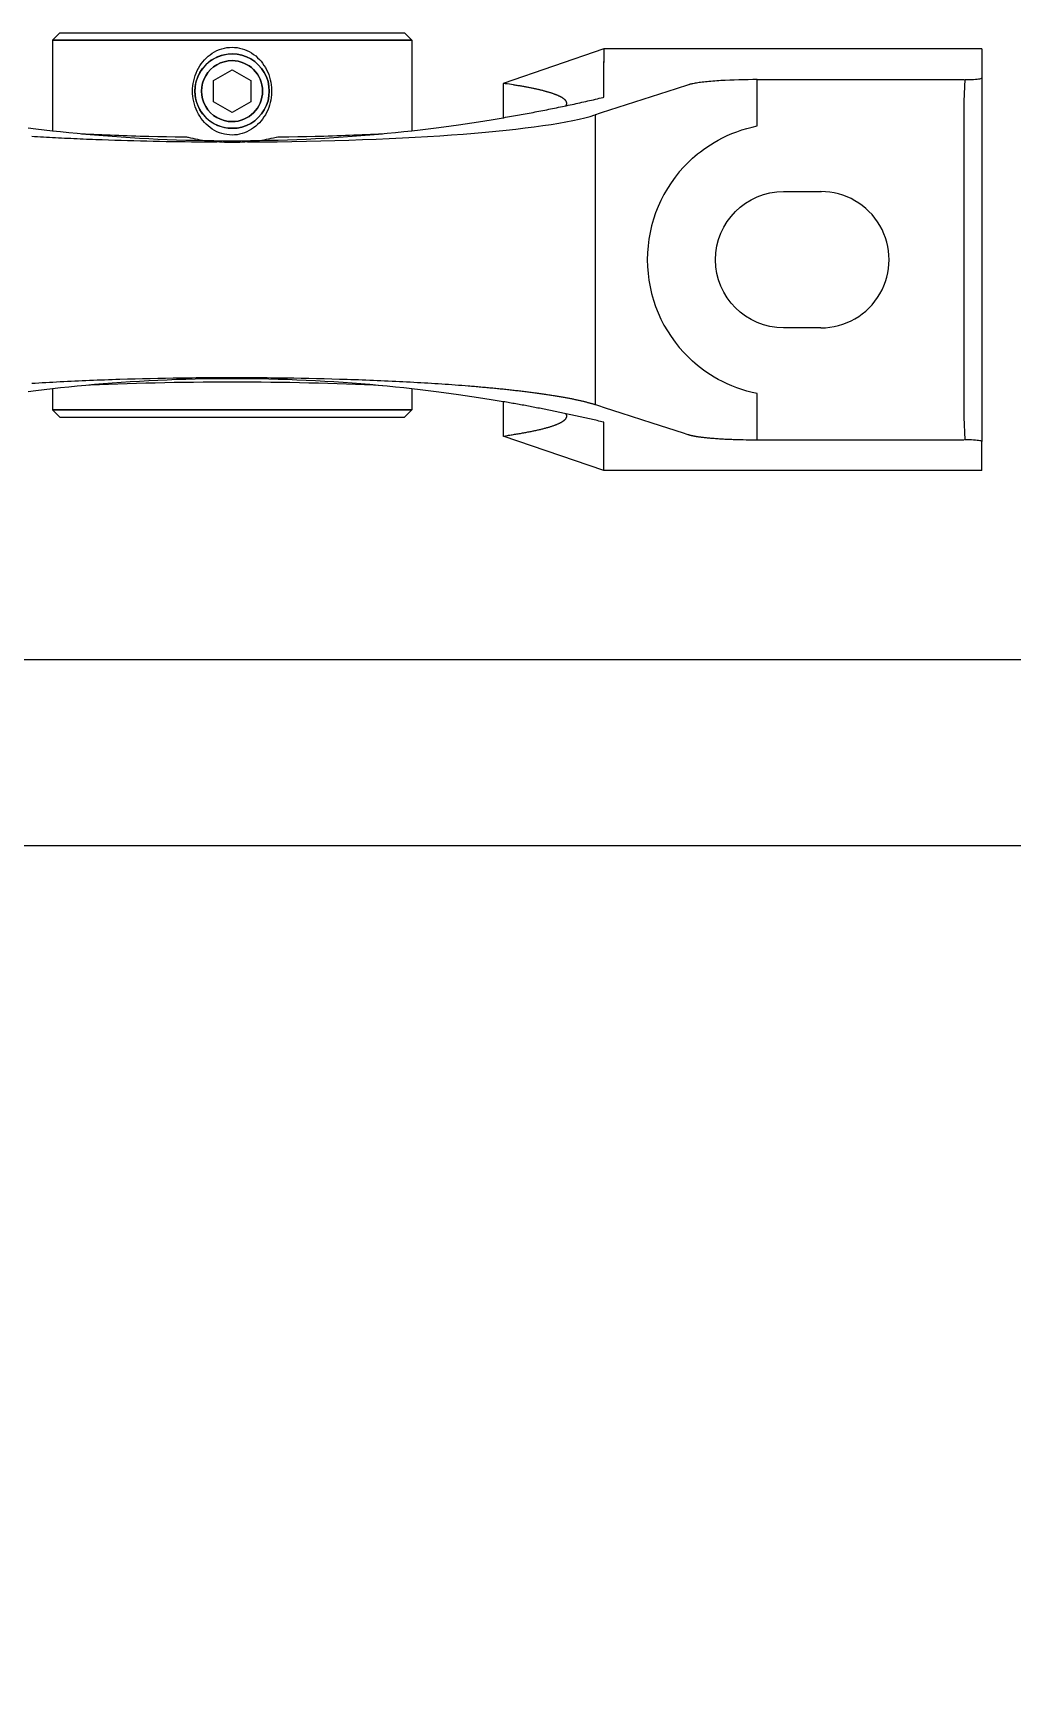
# Model space of a CAD drawing. Header units: millimetres. Extents: x 1269 to 5832, y 527 to 3540.
# Drawn here: x 1952.2 to 2031.2, y 1381.8 to 1514.5 of the extents above; entities that cross this region are included whole.
import ezdxf

# ---------------------------------------------------------------- set-up
doc = ezdxf.new("R2010")
doc.units = ezdxf.units.MM
doc.layers.add('HIDDEN', color=7, linetype='Continuous')
doc.layers.add('THICK', color=7, linetype='Continuous')

msp = doc.modelspace()

# ---------------------------------------------------------------- linework, layer by layer
for p, q in [((1998.229, 1513.215), (1990.099, 1510.425)), ((2028.729, 1513.215), (1998.229, 1513.215)), ((1998.229, 1513.215), (1998.229, 1512.107)), ((2028.729, 1513.215), (2028.729, 1510.874)), ((1998.229, 1479.183), (1990.099, 1481.973)), ((2028.729, 1479.183), (2028.729, 1481.524)), ((1998.229, 1479.183), (1998.229, 1480.291)), ((2028.729, 1479.183), (1998.229, 1479.183)), ((1821.475, 1463.935), (3010.475, 1463.935))]:
    msp.add_line(p, q)
msp.add_lwpolyline([(1891.475, 1448.935), (2995.475, 1448.935), (2995.475, 637.935), (1891.475, 637.935)], close=True)
at = {"layer": 'HIDDEN'}
for p, q in [((1998.229, 1512.198), (1998.229, 1512.199)), ((1998.229, 1512.199), (1998.23, 1512.199)), ((1998.229, 1512.191), (1998.229, 1512.198)), ((1998.229, 1512.177), (1998.229, 1512.191)), ((1998.229, 1512.148), (1998.229, 1512.177)), ((1998.229, 1512.034), (1998.229, 1512.148)), ((1998.229, 1511.576), (1998.229, 1512.034)), ((1998.229, 1510.661), (1998.229, 1511.576)), ((1990.101, 1510.425), (1990.099, 1510.425)), ((1990.099, 1510.425), (1990.099, 1510.425)), ((1990.099, 1510.425), (1990.099, 1510.421)), ((1990.099, 1510.421), (1990.099, 1510.414)), ((1990.099, 1510.414), (1990.099, 1510.401)), ((1990.099, 1510.401), (1990.099, 1510.346)), ((1990.099, 1510.346), (1990.099, 1510.126)), ((1990.099, 1510.126), (1990.099, 1509.688)), ((1990.099, 1509.688), (1990.099, 1507.932)), ((1990.103, 1510.426), (1990.101, 1510.425)), ((1990.108, 1510.427), (1990.103, 1510.426)), ((1998.229, 1509.746), (1998.229, 1510.661)), ((1998.229, 1509.517), (1998.229, 1509.746)), ((1993.301, 1508.24), (1993.459, 1508.271)), ((1993.459, 1508.271), (1993.616, 1508.302)), ((1993.616, 1508.302), (1993.774, 1508.333)), ((1993.774, 1508.333), (1993.931, 1508.365)), ((1993.931, 1508.365), (1994.089, 1508.397)), ((1994.089, 1508.397), (1994.246, 1508.429)), ((1994.246, 1508.429), (1994.404, 1508.461)), ((1994.404, 1508.461), (1994.561, 1508.494)), ((1994.561, 1508.494), (1994.719, 1508.526)), ((1994.719, 1508.526), (1994.876, 1508.559)), ((1994.876, 1508.559), (1995.033, 1508.592)), ((1995.033, 1508.592), (1995.191, 1508.626)), ((1995.191, 1508.626), (1995.348, 1508.659)), ((1995.348, 1508.659), (1995.505, 1508.693)), ((1995.505, 1508.693), (1995.662, 1508.726)), ((1995.662, 1508.726), (1995.819, 1508.76)), ((1995.819, 1508.76), (1995.976, 1508.795)), ((1995.976, 1508.795), (1996.133, 1508.829)), ((1996.133, 1508.829), (1996.29, 1508.864)), ((1996.29, 1508.864), (1996.447, 1508.898)), ((1996.447, 1508.898), (1996.604, 1508.933)), ((1996.604, 1508.933), (1996.761, 1508.969)), ((1996.761, 1508.969), (1996.918, 1509.004)), ((1996.918, 1509.004), (1997.074, 1509.04)), ((1997.074, 1509.04), (1997.231, 1509.075)), ((1997.231, 1509.075), (1997.388, 1509.111)), ((1997.388, 1509.111), (1997.544, 1509.147)), ((1997.544, 1509.147), (1997.701, 1509.184)), ((1997.701, 1509.184), (1997.857, 1509.22)), ((1997.857, 1509.22), (1998.014, 1509.257)), ((1998.014, 1509.257), (1998.17, 1509.294)), ((1998.17, 1509.294), (1998.209, 1509.303)), ((1998.209, 1509.303), (1998.229, 1509.308)), ((1998.229, 1509.403), (1998.229, 1509.517)), ((1998.229, 1509.346), (1998.229, 1509.403)), ((1998.229, 1509.317), (1998.229, 1509.346)), ((1998.229, 1509.31), (1998.229, 1509.317)), ((1998.229, 1509.308), (1998.229, 1509.31)), ((1998.229, 1509.308), (1998.229, 1509.308)), ((1998.229, 1509.308), (1998.229, 1509.308)), ((1998.229, 1509.308), (1998.229, 1509.308)), ((1998.229, 1509.308), (1998.229, 1509.308)), ((1998.229, 1509.308), (1998.229, 1509.308)), ((1998.229, 1509.308), (1998.229, 1509.308)), ((1990.099, 1507.932), (1990.099, 1507.713)), ((1990.099, 1507.713), (1990.099, 1507.658)), ((1990.099, 1507.658), (1990.099, 1507.654)), ((1990.099, 1507.654), (1990.099, 1507.653)), ((1990.099, 1507.653), (1990.099, 1507.652)), ((1990.099, 1507.652), (1990.099, 1507.652)), ((1990.099, 1507.652), (1990.099, 1507.652)), ((1990.099, 1507.652), (1990.099, 1507.652)), ((1990.099, 1507.652), (1990.099, 1507.652)), ((1990.099, 1507.652), (1990.099, 1507.652)), ((1990.099, 1507.652), (1990.1, 1507.652)), ((1990.1, 1507.652), (1990.14, 1507.659)), ((1990.14, 1507.659), (1990.298, 1507.686)), ((1990.298, 1507.686), (1990.456, 1507.713)), ((1990.456, 1507.713), (1990.615, 1507.741)), ((1990.615, 1507.741), (1990.773, 1507.769)), ((1990.773, 1507.769), (1990.931, 1507.797)), ((1990.931, 1507.797), (1991.089, 1507.825)), ((1991.089, 1507.825), (1991.248, 1507.853)), ((1991.248, 1507.853), (1991.406, 1507.882)), ((1991.406, 1507.882), (1991.564, 1507.91)), ((1991.564, 1507.91), (1991.722, 1507.939)), ((1991.722, 1507.939), (1991.88, 1507.968)), ((1991.88, 1507.968), (1992.038, 1507.998)), ((1992.038, 1507.998), (1992.196, 1508.027)), ((1992.196, 1508.027), (1992.354, 1508.057)), ((1992.354, 1508.057), (1992.512, 1508.087)), ((1992.512, 1508.087), (1992.67, 1508.117)), ((1992.67, 1508.117), (1992.828, 1508.147)), ((1992.828, 1508.147), (1992.985, 1508.178)), ((1992.985, 1508.178), (1993.143, 1508.209)), ((1993.143, 1508.209), (1993.301, 1508.24)), ((1990.1, 1484.746), (1990.099, 1484.746)), ((1990.099, 1484.746), (1990.099, 1484.746)), ((1990.099, 1484.746), (1990.099, 1484.746)), ((1990.099, 1484.746), (1990.099, 1484.746)), ((1990.099, 1484.746), (1990.099, 1484.745)), ((1990.099, 1484.745), (1990.099, 1484.744)), ((1990.099, 1484.744), (1990.099, 1484.741)), ((1990.099, 1484.741), (1990.099, 1484.735)), ((1990.099, 1484.735), (1990.099, 1484.724)), ((1990.099, 1484.724), (1990.099, 1484.702)), ((1990.099, 1484.702), (1990.099, 1484.614)), ((1990.099, 1484.614), (1990.099, 1484.438)), ((1990.099, 1484.438), (1990.099, 1484.086)), ((1990.102, 1484.746), (1990.1, 1484.746)), ((1990.1, 1484.746), (1990.1, 1484.746)), ((1990.11, 1484.744), (1990.102, 1484.746)), ((1990.237, 1484.723), (1990.11, 1484.744)), ((1990.364, 1484.701), (1990.237, 1484.723)), ((1990.491, 1484.679), (1990.364, 1484.701)), ((1990.619, 1484.657), (1990.491, 1484.679)), ((1990.746, 1484.634), (1990.619, 1484.657)), ((1990.873, 1484.612), (1990.746, 1484.634)), ((1991, 1484.589), (1990.873, 1484.612)), ((1991.127, 1484.567), (1991, 1484.589)), ((1991.253, 1484.544), (1991.127, 1484.567)), ((1991.38, 1484.521), (1991.253, 1484.544)), ((1991.507, 1484.498), (1991.38, 1484.521)), ((1991.634, 1484.475), (1991.507, 1484.498)), ((1991.761, 1484.452), (1991.634, 1484.475)), ((1991.888, 1484.428), (1991.761, 1484.452)), ((1992.015, 1484.405), (1991.888, 1484.428)), ((1992.141, 1484.381), (1992.015, 1484.405)), ((1992.268, 1484.357), (1992.141, 1484.381)), ((1990.099, 1484.086), (1990.099, 1483.382)), ((1990.099, 1483.382), (1990.099, 1481.973)), ((1992.395, 1484.333), (1992.268, 1484.357)), ((1992.522, 1484.309), (1992.395, 1484.333)), ((1992.648, 1484.285), (1992.522, 1484.309)), ((1992.775, 1484.261), (1992.648, 1484.285)), ((1992.902, 1484.236), (1992.775, 1484.261)), ((1993.028, 1484.212), (1992.902, 1484.236)), ((1993.155, 1484.187), (1993.028, 1484.212)), ((1993.282, 1484.162), (1993.155, 1484.187)), ((1993.408, 1484.137), (1993.282, 1484.162)), ((1993.535, 1484.112), (1993.408, 1484.137)), ((1993.661, 1484.087), (1993.535, 1484.112)), ((1993.788, 1484.062), (1993.661, 1484.087)), ((1993.914, 1484.036), (1993.788, 1484.062)), ((1994.041, 1484.011), (1993.914, 1484.036)), ((1994.167, 1483.985), (1994.041, 1484.011)), ((1994.293, 1483.959), (1994.167, 1483.985)), ((1994.42, 1483.934), (1994.293, 1483.959)), ((1994.546, 1483.907), (1994.42, 1483.934)), ((1994.672, 1483.881), (1994.546, 1483.907)), ((1994.799, 1483.855), (1994.672, 1483.881)), ((1994.925, 1483.829), (1994.799, 1483.855)), ((1995.051, 1483.802), (1994.925, 1483.829)), ((1995.177, 1483.775), (1995.051, 1483.802)), ((1995.303, 1483.749), (1995.177, 1483.775)), ((1995.43, 1483.722), (1995.303, 1483.749)), ((1995.556, 1483.695), (1995.43, 1483.722)), ((1995.682, 1483.667), (1995.556, 1483.695)), ((1995.808, 1483.64), (1995.682, 1483.667)), ((1995.934, 1483.613), (1995.808, 1483.64)), ((1996.06, 1483.585), (1995.934, 1483.613)), ((1996.186, 1483.557), (1996.06, 1483.585)), ((1996.312, 1483.53), (1996.186, 1483.557)), ((1996.438, 1483.502), (1996.312, 1483.53)), ((1996.564, 1483.474), (1996.438, 1483.502)), ((1996.69, 1483.445), (1996.564, 1483.474)), ((1996.815, 1483.417), (1996.69, 1483.445)), ((1996.941, 1483.389), (1996.815, 1483.417)), ((1997.067, 1483.36), (1996.941, 1483.389)), ((1997.193, 1483.332), (1997.067, 1483.36)), ((1997.318, 1483.303), (1997.193, 1483.332)), ((1997.444, 1483.274), (1997.318, 1483.303)), ((1997.57, 1483.245), (1997.444, 1483.274)), ((1997.695, 1483.216), (1997.57, 1483.245)), ((1997.821, 1483.186), (1997.695, 1483.216)), ((1997.947, 1483.157), (1997.821, 1483.186)), ((1998.072, 1483.127), (1997.947, 1483.157)), ((1998.198, 1483.098), (1998.072, 1483.127)), ((1998.229, 1483.09), (1998.198, 1483.098)), ((1998.229, 1483.089), (1998.229, 1483.09)), ((1998.229, 1483.09), (1998.229, 1483.09)), ((1998.229, 1483.09), (1998.229, 1483.09)), ((1998.229, 1483.09), (1998.229, 1483.09)), ((1998.229, 1483.09), (1998.229, 1483.09)), ((1998.229, 1483.09), (1998.229, 1483.09)), ((1998.229, 1483.09), (1998.229, 1483.09)), ((1998.229, 1483.088), (1998.229, 1483.089)), ((1998.229, 1483.085), (1998.229, 1483.088)), ((1998.229, 1483.079), (1998.229, 1483.085)), ((1998.229, 1483.068), (1998.229, 1483.079)), ((1998.229, 1483.045), (1998.229, 1483.068)), ((1998.229, 1482.861), (1998.229, 1483.045)), ((1998.229, 1482.494), (1998.229, 1482.861)), ((1998.229, 1481.76), (1998.229, 1482.494)), ((1998.229, 1480.291), (1998.229, 1481.76))]:
    msp.add_line(p, q, dxfattribs=at)
for points in [[(1962.229, 1513.899), (1968.229, 1513.899), (1982.729, 1513.899), (1968.229, 1513.899), (1953.729, 1513.899), (1968.229, 1513.899)], [(1974.229, 1513.899), (1968.229, 1513.899)], [(1968.229, 1484.099), (1962.229, 1484.099), (1968.229, 1484.099), (1982.729, 1484.099), (1968.229, 1484.099), (1953.729, 1484.099), (1968.229, 1484.099), (1974.229, 1484.099)]]:
    msp.add_lwpolyline(points, close=True, dxfattribs=at)
msp.add_lwpolyline([(1968.229, 1507.34, -1.0000002), (1968.229, 1512.258, 1.0000002)], format="xyb", close=True, dxfattribs=at)
for points in [[(1966.729, 1510.665), (1966.729, 1510.665)], [(1969.729, 1510.665), (1969.729, 1510.665)], [(1966.729, 1508.933), (1966.729, 1508.933)], [(1969.729, 1508.933), (1969.729, 1508.933)], [(1951.771, 1506.845), (1952.407, 1506.765), (1953.06, 1506.687), (1953.729, 1506.61), (1954.383, 1506.539), (1955.05, 1506.469), (1955.73, 1506.401), (1956.421, 1506.336), (1957.122, 1506.274), (1957.833, 1506.215), (1958.553, 1506.16), (1959.28, 1506.107), (1960.015, 1506.059), (1960.755, 1506.014), (1961.5, 1505.973), (1962.249, 1505.937), (1963, 1505.904), (1963.752, 1505.876), (1964.505, 1505.852), (1965.257, 1505.833), (1966.006, 1505.818), (1966.752, 1505.807), (1967.494, 1505.801), (1968.229, 1505.799), (1968.965, 1505.801), (1969.707, 1505.807), (1970.453, 1505.818), (1971.202, 1505.833), (1971.954, 1505.852), (1972.707, 1505.876), (1973.459, 1505.904), (1974.21, 1505.937), (1974.959, 1505.973), (1975.704, 1506.014), (1976.444, 1506.059), (1977.179, 1506.107), (1977.906, 1506.16), (1978.626, 1506.215), (1979.337, 1506.274), (1980.038, 1506.336), (1980.729, 1506.401), (1981.409, 1506.469), (1982.076, 1506.539), (1982.729, 1506.61), (1983.399, 1506.687), (1984.052, 1506.765), (1984.688, 1506.845), (1985.305, 1506.925), (1985.905, 1507.006), (1986.485, 1507.087), (1987.044, 1507.168), (1987.585, 1507.248), (1988.114, 1507.329), (1988.631, 1507.41), (1989.135, 1507.491), (1989.625, 1507.572), (1990.099, 1507.652)], [(1968.229, 1508.067), (1968.229, 1508.067)], [(2015.729, 1490.699), (2012.729, 1490.699), (2012.729, 1490.699)], [(1990.099, 1484.746), (1989.625, 1484.826), (1989.135, 1484.907), (1988.631, 1484.988), (1988.114, 1485.069), (1987.585, 1485.15), (1987.044, 1485.23), (1986.485, 1485.311), (1985.905, 1485.392), (1985.305, 1485.473), (1984.688, 1485.553), (1984.052, 1485.633), (1983.399, 1485.711), (1982.729, 1485.788), (1982.076, 1485.86), (1981.409, 1485.929), (1980.729, 1485.997), (1980.038, 1486.062), (1979.337, 1486.124), (1978.626, 1486.183), (1977.906, 1486.238), (1977.179, 1486.291), (1976.444, 1486.339), (1975.704, 1486.384), (1974.959, 1486.425), (1974.21, 1486.461), (1973.459, 1486.494), (1972.707, 1486.522), (1971.954, 1486.546), (1971.202, 1486.565), (1970.453, 1486.58), (1969.707, 1486.591), (1968.965, 1486.597), (1968.229, 1486.599), (1967.494, 1486.597), (1966.752, 1486.591), (1966.006, 1486.58), (1965.257, 1486.565), (1964.505, 1486.546), (1963.752, 1486.522), (1963, 1486.494), (1962.249, 1486.461), (1961.5, 1486.425), (1960.755, 1486.384), (1960.015, 1486.339), (1959.28, 1486.291), (1958.553, 1486.238), (1957.833, 1486.183), (1957.122, 1486.124), (1956.421, 1486.062), (1955.73, 1485.997), (1955.05, 1485.929), (1954.383, 1485.86), (1953.729, 1485.788), (1953.06, 1485.711), (1952.407, 1485.633), (1951.771, 1485.553)]]:
    msp.add_lwpolyline(points, dxfattribs=at)
msp.add_lwpolyline([(2012.729, 1490.699, -0.9999998), (2012.729, 1501.699), (2012.729, 1501.699), (2015.775, 1501.699)], format="xyb", dxfattribs=at)
at = {"layer": 'THICK'}
for p, q in [((1994.661, 1483.021), (1994.697, 1483.039)), ((1994.697, 1483.039), (1994.732, 1483.057)), ((1994.732, 1483.057), (1994.766, 1483.075)), ((1994.766, 1483.075), (1994.798, 1483.093)), ((1994.798, 1483.093), (1994.83, 1483.111)), ((1994.83, 1483.111), (1994.86, 1483.129)), ((1994.86, 1483.129), (1994.889, 1483.147)), ((1994.889, 1483.147), (1994.917, 1483.165)), ((1994.917, 1483.165), (1994.943, 1483.183)), ((1994.943, 1483.183), (1994.969, 1483.201)), ((1994.969, 1483.201), (1994.993, 1483.219)), ((1994.993, 1483.219), (1995.016, 1483.237)), ((1995.016, 1483.237), (1995.038, 1483.255)), ((1995.038, 1483.255), (1995.059, 1483.273)), ((1995.059, 1483.273), (1995.078, 1483.291)), ((1995.078, 1483.291), (1995.097, 1483.309)), ((1995.097, 1483.309), (1995.114, 1483.327)), ((1995.114, 1483.327), (1995.13, 1483.345)), ((1995.13, 1483.345), (1995.144, 1483.363)), ((1995.144, 1483.363), (1995.158, 1483.381)), ((1995.158, 1483.381), (1995.17, 1483.399)), ((1995.171, 1483.761), (1995.159, 1483.779)), ((1995.17, 1483.399), (1995.181, 1483.418)), ((1995.182, 1483.743), (1995.171, 1483.761)), ((1995.181, 1483.418), (1995.191, 1483.436)), ((1995.192, 1483.725), (1995.182, 1483.743)), ((1995.191, 1483.436), (1995.2, 1483.454)), ((1995.201, 1483.707), (1995.192, 1483.725)), ((1995.2, 1483.454), (1995.208, 1483.472)), ((1995.209, 1483.688), (1995.201, 1483.707)), ((1995.208, 1483.472), (1995.214, 1483.49)), ((1995.215, 1483.67), (1995.209, 1483.688)), ((1995.214, 1483.49), (1995.22, 1483.508)), ((1995.22, 1483.652), (1995.215, 1483.67)), ((1995.224, 1483.634), (1995.22, 1483.652)), ((1995.22, 1483.508), (1995.224, 1483.525)), ((1995.227, 1483.616), (1995.224, 1483.634)), ((1995.224, 1483.525), (1995.227, 1483.543)), ((1995.229, 1483.597), (1995.227, 1483.616)), ((1995.227, 1483.543), (1995.229, 1483.561)), ((1995.229, 1483.579), (1995.229, 1483.597)), ((1995.229, 1483.561), (1995.229, 1483.579)), ((1990.099, 1481.972), (1990.438, 1482.022)), ((1990.438, 1482.022), (1990.538, 1482.036)), ((1990.538, 1482.036), (1990.638, 1482.051)), ((1990.638, 1482.051), (1990.736, 1482.066)), ((1990.736, 1482.066), (1990.834, 1482.081)), ((1990.834, 1482.081), (1990.93, 1482.096)), ((1990.93, 1482.096), (1991.026, 1482.112)), ((1991.026, 1482.112), (1991.121, 1482.127)), ((1991.121, 1482.127), (1991.215, 1482.142)), ((1991.215, 1482.142), (1991.308, 1482.158)), ((1991.308, 1482.158), (1991.4, 1482.173)), ((1991.4, 1482.173), (1991.491, 1482.189)), ((1991.491, 1482.189), (1991.581, 1482.204)), ((1991.581, 1482.204), (1991.67, 1482.22)), ((1991.67, 1482.22), (1991.758, 1482.236)), ((1991.758, 1482.236), (1991.846, 1482.252)), ((1991.846, 1482.252), (1991.932, 1482.268)), ((1991.932, 1482.268), (1992.017, 1482.284)), ((1992.017, 1482.284), (1992.101, 1482.3)), ((1992.101, 1482.3), (1992.185, 1482.316)), ((1992.185, 1482.316), (1992.267, 1482.332)), ((1992.267, 1482.332), (1992.348, 1482.348)), ((1992.348, 1482.348), (1992.428, 1482.365)), ((1992.428, 1482.365), (1992.508, 1482.381)), ((1992.508, 1482.381), (1992.586, 1482.398)), ((1992.586, 1482.398), (1992.663, 1482.414)), ((1992.663, 1482.414), (1992.739, 1482.431)), ((1992.739, 1482.431), (1992.814, 1482.447)), ((1992.814, 1482.447), (1992.888, 1482.464)), ((1992.888, 1482.464), (1992.961, 1482.481)), ((1992.961, 1482.481), (1993.032, 1482.498)), ((1993.032, 1482.498), (1993.103, 1482.514)), ((1993.103, 1482.514), (1993.173, 1482.531)), ((1993.173, 1482.531), (1993.241, 1482.548)), ((1993.241, 1482.548), (1993.309, 1482.565)), ((1993.309, 1482.565), (1993.375, 1482.582)), ((1993.375, 1482.582), (1993.44, 1482.599)), ((1993.44, 1482.599), (1993.504, 1482.617)), ((1993.504, 1482.617), (1993.567, 1482.634)), ((1993.567, 1482.634), (1993.629, 1482.651)), ((1993.629, 1482.651), (1993.69, 1482.668)), ((1993.69, 1482.668), (1993.749, 1482.686)), ((1993.749, 1482.686), (1993.808, 1482.703)), ((1993.808, 1482.703), (1993.865, 1482.72)), ((1993.865, 1482.72), (1993.921, 1482.738)), ((1993.921, 1482.738), (1993.976, 1482.755)), ((1993.976, 1482.755), (1994.03, 1482.773)), ((1994.03, 1482.773), (1994.083, 1482.79)), ((1994.083, 1482.79), (1994.134, 1482.808)), ((1994.134, 1482.808), (1994.184, 1482.826)), ((1994.184, 1482.826), (1994.234, 1482.843)), ((1994.234, 1482.843), (1994.282, 1482.861)), ((1994.282, 1482.861), (1994.328, 1482.879)), ((1994.328, 1482.879), (1994.374, 1482.896)), ((1994.374, 1482.896), (1994.419, 1482.914)), ((1994.419, 1482.914), (1994.462, 1482.932)), ((1994.462, 1482.932), (1994.504, 1482.95)), ((1994.504, 1482.95), (1994.545, 1482.968)), ((1994.545, 1482.968), (1994.585, 1482.985)), ((1994.585, 1482.985), (1994.623, 1483.003)), ((1994.623, 1483.003), (1994.661, 1483.021))]:
    msp.add_line(p, q, dxfattribs=at)
for points in [[(1954.329, 1514.499), (1953.729, 1513.899)], [(1953.729, 1513.899), (1953.729, 1506.61)], [(1954.329, 1514.499), (1968.229, 1514.499), (1982.129, 1514.499)], [(1982.129, 1514.499), (1982.729, 1513.899), (1982.729, 1506.61)], [(1995.159, 1508.619), (1995.169, 1508.634), (1995.179, 1508.649), (1995.187, 1508.664), (1995.195, 1508.679), (1995.202, 1508.694), (1995.208, 1508.709), (1995.214, 1508.723), (1995.218, 1508.738), (1995.222, 1508.753), (1995.225, 1508.768), (1995.227, 1508.783), (1995.229, 1508.798), (1995.229, 1508.813), (1995.229, 1508.828), (1995.228, 1508.843), (1995.226, 1508.858), (1995.224, 1508.872), (1995.221, 1508.887), (1995.216, 1508.902), (1995.212, 1508.917), (1995.206, 1508.932), (1995.199, 1508.946), (1995.192, 1508.961), (1995.184, 1508.976), (1995.175, 1508.991), (1995.165, 1509.006), (1995.155, 1509.021), (1995.144, 1509.035), (1995.132, 1509.05), (1995.119, 1509.065), (1995.105, 1509.08), (1995.091, 1509.095), (1995.075, 1509.11), (1995.059, 1509.124), (1995.042, 1509.139), (1995.025, 1509.154), (1995.006, 1509.169), (1994.987, 1509.184), (1994.967, 1509.199), (1994.946, 1509.214), (1994.924, 1509.228), (1994.901, 1509.243), (1994.878, 1509.258), (1994.854, 1509.273), (1994.829, 1509.288), (1994.803, 1509.302), (1994.776, 1509.317), (1994.749, 1509.332), (1994.721, 1509.347), (1994.692, 1509.361), (1994.662, 1509.376), (1994.631, 1509.391), (1994.6, 1509.406), (1994.568, 1509.42), (1994.535, 1509.435), (1994.501, 1509.45), (1994.466, 1509.464), (1994.431, 1509.479), (1994.394, 1509.494), (1994.357, 1509.508), (1994.32, 1509.523), (1994.281, 1509.537), (1994.241, 1509.552), (1994.201, 1509.567), (1994.16, 1509.581), (1994.118, 1509.596), (1994.076, 1509.61), (1994.032, 1509.624), (1993.988, 1509.639), (1993.943, 1509.653), (1993.898, 1509.668), (1993.851, 1509.682), (1993.804, 1509.696), (1993.756, 1509.711), (1993.707, 1509.725), (1993.657, 1509.739), (1993.607, 1509.753), (1993.556, 1509.767), (1993.504, 1509.782), (1993.451, 1509.796), (1993.398, 1509.81), (1993.344, 1509.824), (1993.289, 1509.838), (1993.233, 1509.852), (1993.177, 1509.866), (1993.12, 1509.88), (1993.062, 1509.894), (1993.003, 1509.907), (1992.944, 1509.921), (1992.884, 1509.935), (1992.823, 1509.949), (1992.762, 1509.962), (1992.699, 1509.976), (1992.636, 1509.99), (1992.573, 1510.003), (1992.508, 1510.017), (1992.443, 1510.03), (1992.377, 1510.044), (1992.311, 1510.057), (1992.244, 1510.07), (1992.176, 1510.084), (1992.107, 1510.097), (1992.038, 1510.11), (1991.968, 1510.123), (1991.898, 1510.137), (1991.827, 1510.15), (1991.755, 1510.163), (1991.682, 1510.176), (1991.609, 1510.189), (1991.535, 1510.202), (1991.461, 1510.214), (1991.385, 1510.227), (1991.31, 1510.24), (1991.233, 1510.253), (1991.156, 1510.265), (1991.078, 1510.278), (1991, 1510.291), (1990.921, 1510.303), (1990.762, 1510.328), (1990.6, 1510.353), (1990.435, 1510.377), (1990.268, 1510.401), (1990.099, 1510.425)], [(2010.6, 1506.991), (2010.6, 1508.983), (2010.6, 1509.978), (2010.6, 1510.476), (2010.6, 1510.725), (2010.511, 1510.726), (2010.42, 1510.726), (2010.237, 1510.725), (2009.867, 1510.722), (2009.494, 1510.716), (2009.12, 1510.707), (2008.748, 1510.696), (2008.38, 1510.682), (2008.02, 1510.665), (2007.67, 1510.646), (2007.5, 1510.635), (2007.333, 1510.624), (2007.169, 1510.612), (2007.01, 1510.6), (2006.855, 1510.587), (2006.705, 1510.574), (2006.56, 1510.56), (2006.42, 1510.546), (2006.285, 1510.531), (2006.155, 1510.516), (2006.031, 1510.5), (2005.913, 1510.484), (2005.801, 1510.468), (2005.695, 1510.452), (2005.595, 1510.435), (2005.501, 1510.418), (2005.414, 1510.401), (2005.332, 1510.384), (2005.257, 1510.367), (2005.187, 1510.349), (2005.124, 1510.332), (2005.095, 1510.323), (2005.081, 1510.318), (2005.074, 1510.316), (2005.07, 1510.315), (2005.069, 1510.315), (2005.063, 1510.313), (2004.056, 1509.988), (2002.041, 1509.339), (1998.01, 1508.041), (1997.758, 1507.96), (1997.632, 1507.919), (1997.569, 1507.899), (1997.538, 1507.889), (1997.522, 1507.884), (1997.514, 1507.881), (1997.51, 1507.88), (1997.509, 1507.878), (1997.509, 1507.872), (1997.509, 1506.315), (1997.509, 1503.202), (1997.509, 1496.974), (1997.509, 1484.519)], [(2010.6, 1510.726), (2027.279, 1510.726)], [(2005.068, 1504.092), (2005.209, 1504.226), (2005.376, 1504.38), (2005.568, 1504.548), (2005.782, 1504.728), (2006.016, 1504.913), (2006.266, 1505.1), (2006.529, 1505.285), (2006.814, 1505.473), (2007.122, 1505.663), (2007.452, 1505.85), (2007.802, 1506.034), (2008.17, 1506.209), (2008.553, 1506.375), (2008.949, 1506.529), (2009.355, 1506.669), (2009.768, 1506.793), (2010.184, 1506.9), (2010.6, 1506.991)], [(1952.062, 1506.166), (1952.298, 1506.152), (1952.536, 1506.137), (1952.775, 1506.123), (1953.014, 1506.109), (1953.255, 1506.095), (1953.497, 1506.081), (1953.74, 1506.068), (1953.984, 1506.055), (1954.229, 1506.042), (1954.475, 1506.029), (1954.722, 1506.017), (1954.97, 1506.005), (1955.218, 1505.993), (1955.467, 1505.981), (1955.718, 1505.97), (1955.968, 1505.958), (1956.22, 1505.947), (1956.472, 1505.937), (1956.725, 1505.926), (1956.978, 1505.916), (1957.232, 1505.906), (1957.487, 1505.896), (1957.742, 1505.887), (1958.253, 1505.868), (1958.766, 1505.851), (1959.281, 1505.834), (1959.797, 1505.819), (1960.313, 1505.804), (1960.83, 1505.791), (1961.348, 1505.778), (1961.865, 1505.767), (1962.383, 1505.756), (1962.9, 1505.746), (1963.416, 1505.738), (1963.932, 1505.73), (1964.447, 1505.723), (1964.96, 1505.717), (1965.472, 1505.712), (1965.982, 1505.707), (1966.49, 1505.704), (1966.744, 1505.703), (1966.996, 1505.702)], [(1956.088, 1506.368), (1956.412, 1506.351), (1956.739, 1506.336), (1957.068, 1506.32), (1957.399, 1506.305), (1957.732, 1506.291), (1958.068, 1506.276), (1958.405, 1506.263), (1958.745, 1506.25), (1959.086, 1506.237), (1959.429, 1506.225), (1959.774, 1506.213), (1960.12, 1506.201), (1960.468, 1506.191), (1960.818, 1506.18), (1961.168, 1506.17), (1961.52, 1506.161), (1962.227, 1506.143), (1962.937, 1506.128), (1963.65, 1506.115), (1964.365, 1506.103), (1964.544, 1506.1), (1964.634, 1506.099), (1964.645, 1506.099), (1964.651, 1506.098), (1964.663, 1506.095), (1964.686, 1506.089), (1964.876, 1506.042), (1965.066, 1505.998), (1965.256, 1505.957), (1965.447, 1505.918), (1965.639, 1505.882), (1965.831, 1505.849), (1966.024, 1505.818)], [(1969.462, 1505.702), (1969.256, 1505.686), (1969.049, 1505.672), (1968.843, 1505.662), (1968.638, 1505.655), (1968.433, 1505.65), (1968.229, 1505.649), (1968.026, 1505.65), (1967.821, 1505.655), (1967.616, 1505.662), (1967.41, 1505.672), (1967.203, 1505.686), (1966.997, 1505.702)], [(1970.435, 1505.818), (1970.628, 1505.849), (1970.82, 1505.882), (1971.011, 1505.918), (1971.203, 1505.957), (1971.393, 1505.998), (1971.583, 1506.042), (1971.773, 1506.089), (1971.796, 1506.095), (1971.808, 1506.098), (1971.814, 1506.099), (1971.825, 1506.099), (1971.915, 1506.1), (1972.094, 1506.103), (1972.809, 1506.115), (1973.522, 1506.128), (1974.232, 1506.143), (1974.939, 1506.161), (1975.291, 1506.17), (1975.641, 1506.18), (1975.991, 1506.191), (1976.338, 1506.201), (1976.685, 1506.213), (1977.03, 1506.225), (1977.373, 1506.237), (1977.714, 1506.25), (1978.054, 1506.263), (1978.391, 1506.276), (1978.727, 1506.291), (1979.06, 1506.305), (1979.391, 1506.32), (1979.72, 1506.336), (1980.047, 1506.351), (1980.371, 1506.368)], [(2010.6, 1485.407), (2010.184, 1485.498), (2009.768, 1485.605), (2009.355, 1485.729), (2008.949, 1485.869), (2008.553, 1486.023), (2008.17, 1486.189), (2007.802, 1486.364), (2007.452, 1486.548), (2007.122, 1486.735), (2006.814, 1486.925), (2006.529, 1487.113), (2006.266, 1487.298), (2006.016, 1487.485), (2005.782, 1487.67), (2005.568, 1487.85), (2005.376, 1488.018), (2005.209, 1488.172), (2005.068, 1488.306)], [(1952.068, 1486.232), (1952.349, 1486.249), (1952.632, 1486.267), (1952.916, 1486.283), (1953.202, 1486.3), (1953.489, 1486.316), (1953.778, 1486.332), (1954.068, 1486.347), (1954.36, 1486.363), (1954.653, 1486.378), (1954.947, 1486.392), (1955.242, 1486.406), (1955.539, 1486.42), (1955.837, 1486.434), (1956.135, 1486.447), (1956.435, 1486.46), (1956.736, 1486.472), (1957.037, 1486.484), (1957.34, 1486.496), (1957.643, 1486.508), (1957.947, 1486.519), (1958.251, 1486.53), (1958.557, 1486.54), (1958.862, 1486.55), (1959.169, 1486.56), (1959.782, 1486.579), (1960.398, 1486.596), (1961.014, 1486.612), (1961.63, 1486.626), (1962.247, 1486.639), (1962.864, 1486.651), (1963.479, 1486.661), (1964.094, 1486.671), (1964.707, 1486.678), (1965.013, 1486.682), (1965.319, 1486.685), (1965.624, 1486.688), (1965.928, 1486.69), (1966.232, 1486.692), (1966.535, 1486.694), (1966.837, 1486.696), (1967.138, 1486.697), (1967.439, 1486.698), (1967.739, 1486.699), (1968.038, 1486.699), (1968.336, 1486.699), (1968.635, 1486.699), (1968.934, 1486.698), (1969.235, 1486.697), (1969.536, 1486.696), (1969.838, 1486.695), (1970.141, 1486.693), (1970.444, 1486.691), (1970.749, 1486.689), (1971.053, 1486.686), (1971.359, 1486.683), (1971.664, 1486.679), (1971.971, 1486.676), (1972.585, 1486.667), (1973.2, 1486.658), (1973.816, 1486.647), (1974.432, 1486.635), (1975.049, 1486.621), (1975.666, 1486.606), (1976.281, 1486.59), (1976.896, 1486.572), (1977.509, 1486.553), (1977.815, 1486.543), (1978.121, 1486.533), (1978.425, 1486.522), (1978.729, 1486.511), (1979.033, 1486.5), (1979.335, 1486.488), (1979.637, 1486.476), (1979.938, 1486.463), (1980.238, 1486.451), (1980.537, 1486.437), (1980.835, 1486.424), (1981.132, 1486.41), (1981.428, 1486.396), (1981.723, 1486.382), (1982.016, 1486.367), (1982.308, 1486.352), (1982.598, 1486.336), (1982.888, 1486.321), (1983.175, 1486.305), (1983.462, 1486.288), (1983.746, 1486.271), (1984.029, 1486.254), (1984.311, 1486.237), (1984.59, 1486.219), (1984.868, 1486.201), (1985.144, 1486.183), (1985.418, 1486.164), (1985.691, 1486.146), (1985.961, 1486.126), (1986.229, 1486.107), (1986.495, 1486.087), (1986.759, 1486.067), (1987.021, 1486.047), (1987.281, 1486.026), (1987.41, 1486.016), (1987.538, 1486.005), (1987.666, 1485.995), (1987.793, 1485.984), (1987.92, 1485.973), (1988.046, 1485.962), (1988.172, 1485.952), (1988.297, 1485.941), (1988.421, 1485.93), (1988.545, 1485.919), (1988.668, 1485.908), (1988.79, 1485.896), (1988.912, 1485.885), (1989.033, 1485.874), (1989.154, 1485.863), (1989.274, 1485.851), (1989.393, 1485.84), (1989.512, 1485.828), (1989.63, 1485.817), (1989.747, 1485.805), (1989.864, 1485.793), (1989.98, 1485.782), (1990.095, 1485.77), (1990.21, 1485.758), (1990.324, 1485.746), (1990.437, 1485.734), (1990.55, 1485.722), (1990.662, 1485.71), (1990.773, 1485.698), (1990.884, 1485.685), (1990.993, 1485.673), (1991.103, 1485.661), (1991.211, 1485.648), (1991.319, 1485.636), (1991.426, 1485.623), (1991.532, 1485.611), (1991.638, 1485.598), (1991.743, 1485.586), (1991.847, 1485.573), (1991.95, 1485.56), (1992.053, 1485.548), (1992.155, 1485.535), (1992.256, 1485.522), (1992.357, 1485.509), (1992.456, 1485.496), (1992.555, 1485.483), (1992.654, 1485.47), (1992.751, 1485.457), (1992.848, 1485.444), (1992.944, 1485.431), (1993.039, 1485.418), (1993.133, 1485.404), (1993.227, 1485.391), (1993.32, 1485.378), (1993.412, 1485.364), (1993.504, 1485.351), (1993.594, 1485.338), (1993.684, 1485.324), (1993.773, 1485.311), (1993.862, 1485.297), (1993.949, 1485.284), (1994.036, 1485.27), (1994.122, 1485.256), (1994.207, 1485.243), (1994.292, 1485.229), (1994.375, 1485.215), (1994.458, 1485.201), (1994.54, 1485.188), (1994.621, 1485.174), (1994.702, 1485.16), (1994.782, 1485.146), (1994.861, 1485.132), (1994.939, 1485.118), (1995.016, 1485.104), (1995.093, 1485.09), (1995.168, 1485.076), (1995.243, 1485.062), (1995.317, 1485.048), (1995.391, 1485.034), (1995.463, 1485.02), (1995.535, 1485.006), (1995.606, 1484.992), (1995.676, 1484.978), (1995.746, 1484.964), (1995.814, 1484.95), (1995.882, 1484.935), (1995.949, 1484.921), (1996.016, 1484.907), (1996.081, 1484.893), (1996.146, 1484.878), (1996.21, 1484.864), (1996.273, 1484.85), (1996.335, 1484.836), (1996.396, 1484.821), (1996.457, 1484.807), (1996.517, 1484.793), (1996.576, 1484.778), (1996.635, 1484.764), (1996.692, 1484.75), (1996.749, 1484.735), (1996.805, 1484.721), (1996.86, 1484.706), (1996.915, 1484.692), (1996.968, 1484.678), (1997.021, 1484.663), (1997.073, 1484.649), (1997.125, 1484.634), (1997.175, 1484.62), (1997.225, 1484.606), (1997.274, 1484.591), (1997.322, 1484.577), (1997.37, 1484.562), (1997.416, 1484.548), (1997.462, 1484.533), (1997.508, 1484.519), (1997.547, 1484.506), (1997.704, 1484.456), (1998.332, 1484.253), (1999.588, 1483.849), (2002.099, 1483.04), (2004.611, 1482.231), (2004.925, 1482.13), (2005.004, 1482.104), (2005.043, 1482.092), (2005.063, 1482.085), (2005.067, 1482.084), (2005.068, 1482.084), (2005.068, 1482.083), (2005.069, 1482.083), (2005.071, 1482.083), (2005.088, 1482.077), (2005.106, 1482.072), (2005.125, 1482.066), (2005.144, 1482.061), (2005.164, 1482.055), (2005.184, 1482.05), (2005.205, 1482.045), (2005.226, 1482.039), (2005.248, 1482.034), (2005.271, 1482.028), (2005.294, 1482.023), (2005.318, 1482.017), (2005.342, 1482.012), (2005.367, 1482.007), (2005.392, 1482.001), (2005.419, 1481.996), (2005.445, 1481.991), (2005.473, 1481.985), (2005.501, 1481.98), (2005.529, 1481.975), (2005.559, 1481.969), (2005.588, 1481.964), (2005.619, 1481.959), (2005.65, 1481.954), (2005.681, 1481.949), (2005.713, 1481.943), (2005.746, 1481.938), (2005.779, 1481.933), (2005.813, 1481.928), (2005.848, 1481.923), (2005.883, 1481.918), (2005.919, 1481.913), (2005.955, 1481.908), (2005.992, 1481.903), (2006.029, 1481.898), (2006.067, 1481.893), (2006.144, 1481.884), (2006.224, 1481.874), (2006.306, 1481.865), (2006.39, 1481.856), (2006.476, 1481.847), (2006.564, 1481.838), (2006.654, 1481.829), (2006.746, 1481.82), (2006.84, 1481.812), (2006.936, 1481.804), (2007.033, 1481.796), (2007.132, 1481.789), (2007.233, 1481.781), (2007.335, 1481.774), (2007.439, 1481.767), (2007.544, 1481.76), (2007.65, 1481.754), (2007.758, 1481.747), (2007.867, 1481.741), (2007.977, 1481.735), (2008.088, 1481.73), (2008.199, 1481.724), (2008.312, 1481.719), (2008.426, 1481.715), (2008.54, 1481.71), (2008.654, 1481.706), (2008.77, 1481.702), (2009.001, 1481.694), (2009.234, 1481.688), (2009.467, 1481.683), (2009.7, 1481.679), (2009.932, 1481.676), (2010.162, 1481.673), (2010.277, 1481.673), (2010.391, 1481.672), (2010.504, 1481.672), (2010.561, 1481.672), (2010.589, 1481.672), (2010.596, 1481.672), (2010.6, 1481.672), (2010.61, 1481.672), (2010.653, 1481.672), (2016.195, 1481.672), (2027.279, 1481.672)], [(1953.729, 1485.788), (1953.729, 1484.099)], [(1982.729, 1485.788), (1982.729, 1484.099), (1982.129, 1483.499)], [(2010.6, 1481.672), (2010.6, 1485.407)], [(1953.729, 1484.099), (1954.329, 1483.499), (1968.229, 1483.499), (1982.129, 1483.499)]]:
    msp.add_lwpolyline(points, dxfattribs=at)
for points in [[(1968.025, 1506.265), (1967.818, 1506.288), (1967.612, 1506.325), (1967.407, 1506.379), (1967.206, 1506.447), (1967.009, 1506.529), (1966.819, 1506.626), (1966.635, 1506.736), (1966.461, 1506.857), (1966.295, 1506.989), (1966.14, 1507.13), (1965.996, 1507.278), (1965.863, 1507.432), (1965.738, 1507.596), (1965.621, 1507.77), (1965.513, 1507.953), (1965.415, 1508.144), (1965.327, 1508.342), (1965.251, 1508.545), (1965.186, 1508.752), (1965.134, 1508.962), (1965.093, 1509.173), (1965.065, 1509.384), (1965.048, 1509.593), (1965.043, 1509.799), (1965.048, 1510.005), (1965.065, 1510.214), (1965.093, 1510.425), (1965.134, 1510.636), (1965.186, 1510.846), (1965.251, 1511.053), (1965.327, 1511.256), (1965.415, 1511.454), (1965.513, 1511.645), (1965.621, 1511.828), (1965.738, 1512.002), (1965.863, 1512.166), (1965.996, 1512.32), (1966.14, 1512.468), (1966.295, 1512.609), (1966.461, 1512.741), (1966.635, 1512.862), (1966.819, 1512.972), (1967.009, 1513.069), (1967.206, 1513.151), (1967.407, 1513.219), (1967.612, 1513.273), (1967.818, 1513.31), (1968.025, 1513.333), (1968.229, 1513.34), (1968.43, 1513.333), (1968.633, 1513.312), (1968.835, 1513.275), (1969.036, 1513.224), (1969.234, 1513.159), (1969.427, 1513.079), (1969.614, 1512.986), (1969.795, 1512.88), (1969.968, 1512.763), (1970.132, 1512.636), (1970.286, 1512.499), (1970.43, 1512.355), (1970.563, 1512.206), (1970.687, 1512.048), (1970.804, 1511.88), (1970.913, 1511.703), (1971.013, 1511.518), (1971.102, 1511.327), (1971.181, 1511.13), (1971.249, 1510.928), (1971.305, 1510.723), (1971.35, 1510.516), (1971.383, 1510.309), (1971.404, 1510.103), (1971.415, 1509.899), (1971.415, 1509.699), (1971.404, 1509.495), (1971.383, 1509.289), (1971.35, 1509.082), (1971.305, 1508.875), (1971.249, 1508.67), (1971.181, 1508.468), (1971.102, 1508.271), (1971.013, 1508.08), (1970.913, 1507.895), (1970.804, 1507.718), (1970.687, 1507.55), (1970.563, 1507.392), (1970.43, 1507.243), (1970.286, 1507.099), (1970.132, 1506.962), (1969.968, 1506.835), (1969.795, 1506.718), (1969.614, 1506.612), (1969.427, 1506.519), (1969.234, 1506.439), (1969.036, 1506.374), (1968.835, 1506.323), (1968.633, 1506.287), (1968.43, 1506.265), (1968.229, 1506.258)], [(1969.729, 1510.665), (1969.729, 1508.933), (1968.229, 1508.067), (1966.729, 1508.933), (1966.729, 1510.665), (1968.229, 1511.531), (1968.229, 1511.531)], [(2028.729, 1510.874), (2028.729, 1507.193), (2028.729, 1503.513), (2028.729, 1499.832), (2028.729, 1496.152), (2028.729, 1492.471), (2028.729, 1488.79), (2028.729, 1485.11), (2028.729, 1481.525), (2028.719, 1481.542), (2028.688, 1481.559), (2028.635, 1481.577), (2028.558, 1481.594), (2028.458, 1481.61), (2028.336, 1481.625), (2028.196, 1481.639), (2028.041, 1481.65), (2027.876, 1481.659), (2027.705, 1481.665), (2027.532, 1481.669), (2027.362, 1481.671), (2027.279, 1483.493), (2027.279, 1487.137), (2027.279, 1490.781), (2027.279, 1494.424), (2027.279, 1498.068), (2027.279, 1501.711), (2027.279, 1505.355), (2027.279, 1508.999), (2027.367, 1510.727), (2027.536, 1510.729), (2027.709, 1510.733), (2027.88, 1510.74), (2028.046, 1510.749), (2028.2, 1510.76), (2028.34, 1510.773), (2028.461, 1510.788), (2028.56, 1510.805), (2028.636, 1510.822), (2028.689, 1510.839), (2028.72, 1510.857)]]:
    msp.add_lwpolyline(points, close=True, dxfattribs=at)
for points in [[(1968.229, 1506.799, -1.0000002), (1968.229, 1512.799, 0.9999998), (1968.229, 1506.799)], [(2015.729, 1490.699, 1.0000002), (2015.729, 1501.699)]]:
    msp.add_lwpolyline(points, format="xyb", dxfattribs=at)
for points in [[(1968.229, 1506.799, 1.0000002), (1968.229, 1512.799, -1.0000002)], [(1968.229, 1507.34, 0.9999998), (1968.229, 1512.258, -0.9999998)]]:
    msp.add_lwpolyline(points, format="xyb", close=True, dxfattribs=at)
for centre, major_axis, ratio, start_param, end_param in [((1968.229, 1508.817), (30.7, 0), 0.1015625, -1.5306239, -0.3054326), ((2012.729, 1496.199), (11, 0), 1, 2.3412869, 3.9418984), ((1968.229, 1483.581), (27, 0), 0.1015625, 1.1043959, 2.0371968)]:
    msp.add_ellipse(centre, major_axis=major_axis, ratio=ratio, start_param=start_param, end_param=end_param, dxfattribs=at)

doc.saveas('drawing.dxf')
